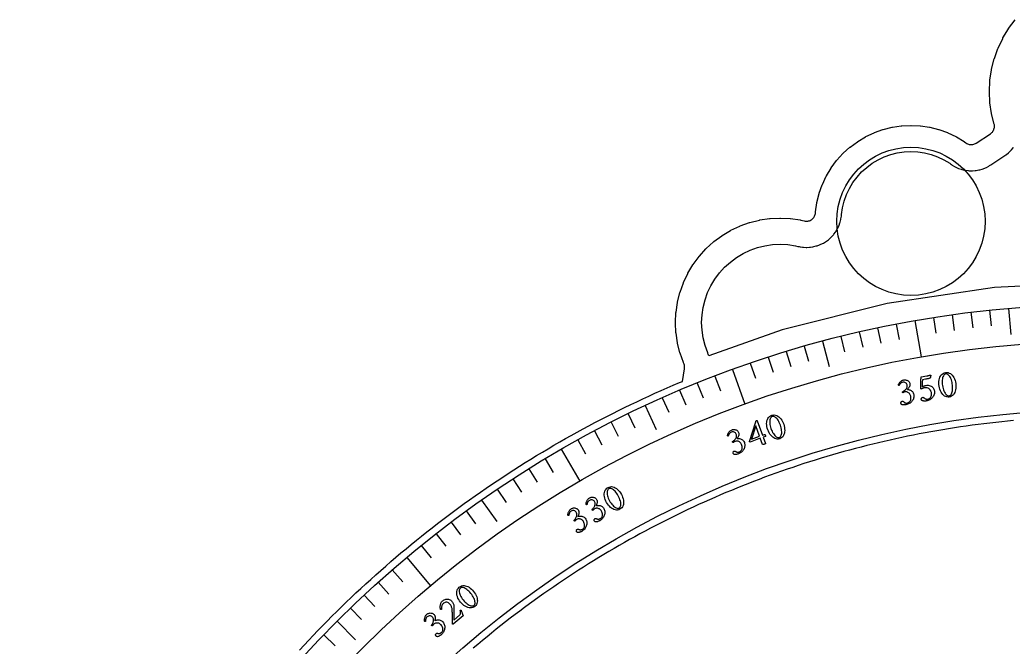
# Model space of a CAD drawing. Header units: millimetres. Extents: x -36.5 to 36.5, y -36.5 to 47.2.
# Drawn here: x -36.26 to -3, y 24.78 to 45.78 of the extents above; entities that cross this region are included whole.
import ezdxf

# ---------------------------------------------------------------- set-up
doc = ezdxf.new("R2010")
doc.units = ezdxf.units.MM
for name, color, linetype in [('CUT_INNER', 6, 'Continuous'), ('CUT_OUTER', 1, 'Continuous'), ('ENGRAVE', 7, 'Continuous'), ('ENGRAVE_FINE', 8, 'Continuous'), ('TEXT', 5, 'Continuous')]:
    doc.layers.add(name, color=color, linetype=linetype)

msp = doc.modelspace()

# ---------------------------------------------------------------- linework, layer by layer
at = {"layer": 'CUT_INNER'}
msp.add_lwpolyline([(-2.987, 32.3624), (-3.1856, 32.3435), (-3.384, 32.3233), (-3.5822, 32.302), (-3.7804, 32.2794), (-3.9783, 32.2556), (-4.1762, 32.2306), (-4.3739, 32.2043), (-4.5714, 32.1769), (-4.7687, 32.1482), (-4.9659, 32.1184), (-5.1629, 32.0873), (-5.3597, 32.055), (-5.5563, 32.0215), (-5.7526, 31.9868), (-5.9488, 31.9509), (-6.1447, 31.9138), (-6.3404, 31.8755), (-6.5359, 31.836), (-6.7311, 31.7953), (-6.9261, 31.7534), (-7.1208, 31.7103), (-7.3152, 31.666), (-7.5094, 31.6205), (-7.7033, 31.5739), (-7.8969, 31.526), (-8.0901, 31.477), (-8.2831, 31.4267), (-8.4758, 31.3753), (-8.6682, 31.3227), (-8.8602, 31.2689), (-9.0519, 31.214), (-9.2432, 31.1579), (-9.4343, 31.1006), (-9.6249, 31.0421), (-9.8152, 30.9824), (-10.0051, 30.9216), (-10.1947, 30.8597), (-10.3838, 30.7965), (-10.5726, 30.7322), (-10.761, 30.6668), (-10.9489, 30.6002), (-11.1365, 30.5324), (-11.3236, 30.4635), (-11.5103, 30.3935), (-11.6966, 30.3223), (-11.8824, 30.2499), (-12.0678, 30.1764), (-12.2527, 30.1018), (-12.4372, 30.0261), (-12.6212, 29.9492), (-12.8047, 29.8712), (-12.9878, 29.7921), (-13.1703, 29.7118), (-13.3524, 29.6304), (-13.534, 29.548), (-13.715, 29.4644), (-13.8955, 29.3797), (-14.0755, 29.2938), (-14.255, 29.2069), (-14.434, 29.1189), (-14.6124, 29.0298), (-14.7902, 28.9396), (-14.9675, 28.8483), (-15.1442, 28.7559), (-15.3204, 28.6624), (-15.496, 28.5679), (-15.671, 28.4723), (-15.8454, 28.3756), (-16.0192, 28.2778), (-16.1924, 28.179), (-16.365, 28.0791), (-16.537, 27.9782), (-16.7083, 27.8762), (-16.8791, 27.7731), (-17.0492, 27.669), (-17.2186, 27.5639), (-17.3874, 27.4577), (-17.5556, 27.3505), (-17.7231, 27.2423), (-17.8899, 27.133), (-18.056, 27.0228), (-18.2215, 26.9115), (-18.3863, 26.7992), (-18.5504, 26.6858), (-18.7138, 26.5715), (-18.8765, 26.4562), (-19.0384, 26.3399), (-19.1997, 26.2225), (-19.3602, 26.1042), (-19.52, 25.985), (-19.6791, 25.8647), (-19.8374, 25.7435), (-19.995, 25.6213), (-20.1519, 25.4981), (-20.3079, 25.374), (-20.4632, 25.2489), (-20.6178, 25.1228), (-20.7715, 24.9959), (-20.9245, 24.8679), (-21.0767, 24.7391)], dxfattribs=at)
msp.add_circle((-6.424, 39.0373), 2.482, dxfattribs=at)
at = {"layer": 'CUT_OUTER'}
msp.add_lwpolyline([(-26.8938, 24.6774), (-26.7419, 24.8419), (-26.589, 25.0056), (-26.435, 25.1682), (-26.2801, 25.33), (-26.1242, 25.4907), (-25.9673, 25.6505), (-25.8094, 25.8094), (-25.6505, 25.9673), (-25.4907, 26.1242), (-25.33, 26.2801), (-25.1682, 26.435), (-25.0056, 26.589), (-24.8419, 26.7419), (-24.6774, 26.8938), (-24.5119, 27.0447), (-24.3455, 27.1946), (-24.1782, 27.3435), (-24.0099, 27.4913), (-23.8408, 27.6381), (-23.6708, 27.7839), (-23.4999, 27.9286), (-23.328, 28.0723), (-23.1554, 28.2149), (-22.9818, 28.3564), (-22.8074, 28.4969), (-22.6321, 28.6363), (-22.456, 28.7746), (-22.279, 28.9119), (-22.1012, 29.048), (-21.9225, 29.1831), (-21.743, 29.3171), (-21.5627, 29.4499), (-21.3816, 29.5817), (-21.1997, 29.7123), (-21.017, 29.8418), (-20.8335, 29.9702), (-20.6492, 30.0975), (-20.4641, 30.2236), (-20.2783, 30.3486), (-20.0917, 30.4725), (-19.9044, 30.5952), (-19.7163, 30.7168), (-19.5274, 30.8372), (-19.3378, 30.9564), (-19.1475, 31.0745), (-18.9565, 31.1914), (-18.7648, 31.3071), (-18.5723, 31.4216), (-18.3792, 31.535), (-18.1853, 31.6472), (-17.9908, 31.7582), (-17.7956, 31.868), (-17.5997, 31.9766), (-17.4032, 32.0839), (-17.206, 32.1901), (-17.0081, 32.2951), (-16.8097, 32.3988), (-16.6106, 32.5014), (-16.4108, 32.6027), (-16.2105, 32.7028), (-16.0095, 32.8016), (-15.8079, 32.8992), (-15.6058, 32.9956), (-15.403, 33.0907), (-15.1997, 33.1846), (-14.9958, 33.2773), (-14.7913, 33.3687), (-14.5863, 33.4588), (-14.3807, 33.5477), (-14.1746, 33.6353), (-14.0761, 33.6764), (-14.0054, 34.1006), (-14.0019, 34.1308), (-14.0015, 34.1611), (-14.0041, 34.1913), (-14.0098, 34.2211), (-14.0185, 34.2502), (-14.0301, 34.2782), (-14.0381, 34.2952), (-14.0438, 34.3088), (-14.1546, 34.6187), (-14.1589, 34.6328), (-14.2389, 34.9521), (-14.2418, 34.9665), (-14.29, 35.2921), (-14.2915, 35.3067), (-14.3076, 35.6354), (-14.3076, 35.6502), (-14.2915, 35.9789), (-14.29, 35.9935), (-14.2418, 36.3191), (-14.2389, 36.3335), (-14.1589, 36.6528), (-14.1546, 36.6669), (-14.0438, 36.9768), (-14.0381, 36.9904), (-13.8974, 37.2879), (-13.8905, 37.3009), (-13.7213, 37.5832), (-13.7131, 37.5954), (-13.517, 37.8598), (-13.5077, 37.8712), (-13.2866, 38.115), (-13.2762, 38.1255), (-13.0324, 38.3465), (-13.021, 38.3558), (-12.7566, 38.5519), (-12.7444, 38.5601), (-12.4621, 38.7293), (-12.4491, 38.7362), (-12.1516, 38.8769), (-12.138, 38.8826), (-11.8281, 38.9934), (-11.814, 38.9977), (-11.4947, 39.0777), (-11.4803, 39.0806), (-11.1547, 39.1288), (-11.1401, 39.1303), (-10.8114, 39.1464), (-10.7966, 39.1464), (-10.4679, 39.1303), (-10.4533, 39.1288), (-10.1277, 39.0806), (-10.1133, 39.0777), (-9.9944, 39.0479), (-9.9656, 39.0422), (-9.9363, 39.0393), (-9.9068, 39.0393), (-9.8775, 39.0422), (-9.8486, 39.0479), (-9.8205, 39.0565), (-9.7933, 39.0677), (-9.7673, 39.0816), (-9.7428, 39.098), (-9.7201, 39.1166), (-9.6993, 39.1375), (-9.6806, 39.1602), (-9.6642, 39.1847), (-9.6503, 39.2107), (-9.6391, 39.2379), (-9.6305, 39.266), (-9.6248, 39.2949), (-9.6219, 39.3242), (-9.6209, 39.3448), (-9.6195, 39.3594), (-9.5754, 39.6566), (-9.5725, 39.6711), (-9.4995, 39.9626), (-9.4952, 39.9766), (-9.394, 40.2595), (-9.3884, 40.2731), (-9.2599, 40.5448), (-9.2529, 40.5577), (-9.0985, 40.8155), (-9.0903, 40.8277), (-8.9113, 41.0691), (-8.902, 41.0804), (-8.7002, 41.3031), (-8.6898, 41.3135), (-8.4671, 41.5153), (-8.4558, 41.5246), (-8.2144, 41.7036), (-8.2022, 41.7118), (-7.9444, 41.8662), (-7.9315, 41.8732), (-7.6598, 42.0017), (-7.6462, 42.0073), (-7.3633, 42.1085), (-7.3493, 42.1128), (-7.0578, 42.1858), (-7.0433, 42.1887), (-6.7461, 42.2328), (-6.7315, 42.2342), (-6.4314, 42.2489), (-6.4166, 42.2489), (-6.1165, 42.2342), (-6.1019, 42.2328), (-5.8047, 42.1887), (-5.7902, 42.1858), (-5.4987, 42.1128), (-5.4847, 42.1085), (-5.2018, 42.0073), (-5.1882, 42.0017), (-4.9165, 41.8732), (-4.9036, 41.8662), (-4.6458, 41.7118), (-4.6336, 41.7036), (-4.581, 41.6646), (-4.5556, 41.6477), (-4.5286, 41.6334), (-4.5002, 41.622), (-4.4709, 41.6135), (-4.4408, 41.608), (-4.4104, 41.6057), (-4.3799, 41.6064), (-4.3496, 41.6102), (-4.3198, 41.6171), (-4.2909, 41.627), (-4.2632, 41.6398), (-4.2369, 41.6553), (-3.7616, 41.9695), (-3.7386, 41.9863), (-3.7174, 42.0052), (-3.698, 42.026), (-3.6807, 42.0485), (-3.6656, 42.0726), (-3.6528, 42.098), (-3.6425, 42.1245), (-3.6348, 42.1518), (-3.6297, 42.1798), (-3.6272, 42.2081), (-3.6275, 42.2365), (-3.6304, 42.2648), (-3.636, 42.2927), (-3.7213, 42.6331), (-3.7241, 42.6475), (-3.7766, 43.0014), (-3.7781, 43.0161), (-3.7956, 43.3734), (-3.7956, 43.3882), (-3.7781, 43.7455), (-3.7766, 43.7602), (-3.7241, 44.1141), (-3.7213, 44.1285), (-3.6343, 44.4756), (-3.6301, 44.4897), (-3.5095, 44.8265), (-3.5039, 44.8401), (-3.3509, 45.1636), (-3.344, 45.1765), (-3.16, 45.4834), (-3.1519, 45.4957), (-2.9387, 45.783)], dxfattribs=at)
at = {"layer": 'ENGRAVE'}
for points in [[(0, 37), (-3.6266, 36.8218), (-7.2183, 36.2891), (-10.7405, 35.4068), (-13.1897, 34.5305), (-13.2087, 34.5842), (-13.2203, 34.6122), (-13.229, 34.632), (-13.3178, 34.8802), (-13.3805, 35.1303), (-13.4183, 35.3853), (-13.4309, 35.6428), (-13.4183, 35.9003), (-13.3805, 36.1553), (-13.3178, 36.4054), (-13.231, 36.6481), (-13.1208, 36.8811), (-12.9882, 37.1023), (-12.8347, 37.3093), (-12.6615, 37.5003), (-12.4705, 37.6735), (-12.2635, 37.827), (-12.0423, 37.9596), (-11.8093, 38.0698), (-11.5666, 38.1566), (-11.3165, 38.2193), (-11.0615, 38.2571), (-10.804, 38.2697), (-10.5465, 38.2571), (-10.2915, 38.2193), (-10.2073, 38.1982), (-10.1653, 38.1888), (-10.1365, 38.183), (-10.0514, 38.1704), (-10.0221, 38.1675), (-9.9363, 38.1633), (-9.9068, 38.1633), (-9.821, 38.1675), (-9.7917, 38.1704), (-9.7066, 38.183), (-9.6778, 38.1888), (-9.5944, 38.2096), (-9.5662, 38.2182), (-9.4852, 38.2471), (-9.458, 38.2584), (-9.3803, 38.2952), (-9.3544, 38.309), (-9.2806, 38.3532), (-9.2562, 38.3696), (-9.1871, 38.4208), (-9.1643, 38.4395), (-9.1007, 38.4972), (-9.0798, 38.518), (-9.0221, 38.5817), (-9.0034, 38.6045), (-8.9522, 38.6735), (-8.9359, 38.698), (-8.8917, 38.7718), (-8.8778, 38.7977), (-8.841, 38.8754), (-8.8298, 38.9026), (-8.8008, 38.9836), (-8.7923, 39.0117), (-8.7714, 39.0951), (-8.7656, 39.124), (-8.753, 39.209), (-8.7501, 39.2383), (-8.7484, 39.2612), (-8.7141, 39.4928), (-8.6584, 39.7151), (-8.5812, 39.9308), (-8.4832, 40.138), (-8.3654, 40.3345), (-8.2289, 40.5186), (-8.0751, 40.6884), (-7.9053, 40.8422), (-7.7212, 40.9787), (-7.5247, 41.0965), (-7.3175, 41.1945), (-7.1018, 41.2717), (-6.8795, 41.3274), (-6.6529, 41.361), (-6.424, 41.3722), (-6.1951, 41.361), (-5.9685, 41.3274), (-5.7462, 41.2717), (-5.5305, 41.1945), (-5.3233, 41.0965), (-5.1268, 40.9787), (-5.1028, 40.961), (-5.0663, 40.9353), (-5.0409, 40.9184), (-4.9643, 40.8728), (-4.9372, 40.8586), (-4.8563, 40.8211), (-4.828, 40.8096), (-4.7437, 40.7805), (-4.7144, 40.772), (-4.6275, 40.7516), (-4.5975, 40.7462), (-4.509, 40.7347), (-4.4786, 40.7323), (-4.3894, 40.7299), (-4.3589, 40.7307), (-4.27, 40.7373), (-4.2397, 40.7412), (-4.1519, 40.7568), (-4.1221, 40.7637), (-4.0364, 40.7883), (-4.0075, 40.7981), (-3.9246, 40.8313), (-3.8969, 40.844), (-3.8179, 40.8854), (-3.7916, 40.9009), (-3.7538, 40.9246), (-3.2785, 41.2388), (-3.2444, 41.2625), (-3.2214, 41.2793), (-3.1569, 41.3314), (-3.1356, 41.3503), (-3.0762, 41.4083), (-3.0569, 41.4291), (-3.0033, 41.4924), (-2.9859, 41.5149)], [(-3.1603, 36.122), (-3.0836, 35.2454)], [(-6.2965, 35.7091), (-6.0825, 34.4958)], [(-9.3848, 35.0245), (-9.157, 34.1745)], [(-12.4017, 34.0733), (-11.9803, 32.9156)], [(-15.3241, 32.8627), (-14.9522, 32.0652)], [(-18.13, 31.4021), (-17.514, 30.3351)], [(-20.7979, 29.7025), (-20.2931, 28.9816)], [(-23.3075, 27.7768), (-22.5156, 26.833)], [(-25.6397, 25.6397), (-25.0174, 25.0174)]]:
    msp.add_lwpolyline(points, dxfattribs=at)
for radius in [36.26, 35.028, 32.74]:
    msp.add_circle((0, 0), radius, dxfattribs=at)
at = {"layer": 'ENGRAVE_FINE'}
for points in [[(-4.419, 35.9897), (-4.3546, 35.4657)], [(-3.7902, 36.0614), (-3.735, 35.5363)], [(-6.9187, 35.5938), (-6.818, 35.0755)], [(-5.6723, 35.8136), (-5.5897, 35.2921)], [(-5.0464, 35.9071), (-4.9729, 35.3843)], [(-8.1567, 35.3307), (-8.038, 34.8162)], [(-7.5389, 35.4676), (-7.4291, 34.9512)], [(-8.7721, 35.1829), (-8.6444, 34.6706)], [(-10.6014, 34.6756), (-10.447, 34.1707)], [(-9.9946, 34.8553), (-9.8491, 34.3478)], [(-11.8051, 34.2845), (-11.6332, 33.7853)], [(-11.205, 34.4853), (-11.0418, 33.9832)], [(-13.5832, 33.6197), (-13.3854, 33.1301)], [(-12.9944, 33.8516), (-12.8052, 33.3587)], [(-14.1679, 33.3775), (-13.9616, 32.8915)], [(-14.7483, 33.1252), (-14.5335, 32.6428)], [(-16.4617, 32.3079), (-16.222, 31.8374)], [(-15.8953, 32.5903), (-15.6639, 32.1157)], [(-17.023, 32.0157), (-16.7752, 31.5495)], [(-17.5792, 31.7137), (-17.3232, 31.2519)], [(-18.6753, 31.0809), (-18.4033, 30.6283)], [(-19.2149, 30.7502), (-18.9351, 30.3025)], [(-19.7486, 30.4102), (-19.461, 29.9674)], [(-20.2763, 30.0609), (-19.9811, 29.6232)], [(-21.3131, 29.335), (-21.0027, 28.9078)], [(-21.8218, 28.9585), (-21.5041, 28.5368)], [(-22.3239, 28.5733), (-21.9988, 28.1572)], [(-22.8192, 28.1793), (-22.4869, 27.769)], [(-23.7887, 27.3658), (-23.4423, 26.9673)], [(-24.2627, 26.9464), (-23.9094, 26.5541)], [(-24.7293, 26.5189), (-24.3692, 26.1327)], [(-25.1883, 26.0833), (-24.8215, 25.7034)], [(-26.0833, 25.1883), (-25.7034, 24.8215)]]:
    msp.add_lwpolyline(points, dxfattribs=at)
at = {"layer": 'TEXT'}
for points in [[(-5.2666, 33.9693), (-5.2222, 33.9725), (-5.1803, 33.9682), (-5.1409, 33.9563), (-5.104, 33.9368), (-5.07, 33.911), (-5.0391, 33.8798), (-5.0114, 33.8435), (-4.9868, 33.8019), (-4.9657, 33.7564), (-4.9483, 33.708), (-4.9347, 33.6568), (-4.9247, 33.6029), (-4.9188, 33.5483), (-4.9173, 33.4954), (-4.9201, 33.444), (-4.9274, 33.3943), (-4.9389, 33.3474), (-4.9547, 33.3044), (-4.9748, 33.2655), (-4.9991, 33.2306), (-5.0277, 33.2009), (-5.0607, 33.1778), (-5.098, 33.1612), (-5.1397, 33.1512), (-5.1814, 33.1483), (-5.2214, 33.1529), (-5.2595, 33.165), (-5.2959, 33.1846), (-5.33, 33.2104), (-5.3612, 33.2414), (-5.3896, 33.2775), (-5.4151, 33.3187), (-5.4374, 33.3639), (-5.4558, 33.4119), (-5.4705, 33.4628), (-5.4815, 33.5166), (-5.4883, 33.571), (-5.4906, 33.6239), (-5.4885, 33.6753), (-5.4819, 33.7252), (-5.4707, 33.7723), (-5.455, 33.8154), (-5.4347, 33.8544), (-5.4097, 33.8894), (-5.3804, 33.9192), (-5.3467, 33.9424), (-5.3088, 33.9591), (-5.2666, 33.9693)], [(-5.2527, 33.9235), (-5.2784, 33.9164), (-5.3012, 33.9034), (-5.3211, 33.8847), (-5.3381, 33.8602), (-5.3523, 33.8308), (-5.3635, 33.7977), (-5.3719, 33.7607), (-5.3773, 33.72), (-5.3798, 33.6765), (-5.3792, 33.6311), (-5.3757, 33.5838), (-5.3692, 33.5347), (-5.3601, 33.4866), (-5.3488, 33.4409), (-5.3352, 33.3976), (-5.3194, 33.3568), (-5.3018, 33.3194), (-5.2831, 33.2864), (-5.2632, 33.2579), (-5.2421, 33.2338), (-5.2202, 33.2151), (-5.1979, 33.2027), (-5.1752, 33.1968), (-5.1522, 33.1972), (-5.1254, 33.2046), (-5.1021, 33.2179), (-5.0821, 33.2372), (-5.0655, 33.2625), (-5.0521, 33.2926), (-5.0416, 33.3267), (-5.0341, 33.3646), (-5.0295, 33.4063), (-5.0278, 33.4508), (-5.0286, 33.4967), (-5.0321, 33.544), (-5.0382, 33.5927), (-5.0468, 33.6414), (-5.0576, 33.6871), (-5.0705, 33.73), (-5.0856, 33.7699), (-5.1025, 33.8062), (-5.1208, 33.8381), (-5.1405, 33.8657), (-5.1616, 33.8889), (-5.1836, 33.9068), (-5.2061, 33.9185), (-5.2292, 33.9241), (-5.2527, 33.9235)], [(-6.6576, 33.7256), (-6.6406, 33.7277), (-6.6222, 33.7277), (-6.6026, 33.7254), (-6.5817, 33.721), (-6.5607, 33.7143), (-6.5406, 33.705), (-6.5216, 33.6934), (-6.5035, 33.6792), (-6.4875, 33.6625), (-6.4746, 33.6432), (-6.4649, 33.6213), (-6.4584, 33.5968), (-6.4559, 33.5769), (-6.4561, 33.5573), (-6.4589, 33.5381), (-6.4645, 33.5192), (-6.4719, 33.5009), (-6.4806, 33.4836), (-6.4904, 33.4672), (-6.5014, 33.4517), (-6.5128, 33.4374), (-6.5237, 33.4246), (-6.5341, 33.4132), (-6.544, 33.4032), (-6.5247, 33.403), (-6.5043, 33.4005), (-6.4828, 33.3958), (-6.4602, 33.3887), (-6.4376, 33.3791), (-6.416, 33.3669), (-6.3956, 33.352), (-6.3763, 33.3344), (-6.3592, 33.3141), (-6.3453, 33.2906), (-6.3346, 33.2641), (-6.3271, 33.2346), (-6.3228, 33.2028), (-6.3223, 33.1717), (-6.3255, 33.1416), (-6.3325, 33.1123), (-6.3427, 33.0843), (-6.3554, 33.0577), (-6.3708, 33.0326), (-6.3887, 33.009), (-6.4089, 32.9872), (-6.4308, 32.9672), (-6.4544, 32.9491), (-6.4798, 32.9329), (-6.5065, 32.9189), (-6.534, 32.9071), (-6.5623, 32.8977), (-6.5914, 32.8907), (-6.6044, 32.8885), (-6.6191, 32.8869), (-6.6355, 32.8859), (-6.6536, 32.8855), (-6.6723, 32.886), (-6.6902, 32.8876), (-6.7075, 32.8905), (-6.7242, 32.8947), (-6.7276, 32.8967), (-6.7319, 32.8998), (-6.7371, 32.9041), (-6.7432, 32.9096), (-6.7492, 32.9158), (-6.7539, 32.9225), (-6.7574, 32.9296), (-6.7596, 32.9371), (-6.7612, 32.9502), (-6.7606, 32.9624), (-6.7577, 32.9738), (-6.7525, 32.9842), (-6.7457, 32.9933), (-6.7379, 33.0003), (-6.7291, 33.0054), (-6.7193, 33.0085), (-6.7069, 33.0097), (-6.6953, 33.0082), (-6.6846, 33.0038), (-6.6748, 32.9967), (-6.6654, 32.9885), (-6.656, 32.9809), (-6.6467, 32.9738), (-6.6374, 32.9673), (-6.6263, 32.9609), (-6.6146, 32.956), (-6.6023, 32.9526), (-6.5894, 32.9508), (-6.5763, 32.9502), (-6.5635, 32.9504), (-6.5509, 32.9515), (-6.5386, 32.9535), (-6.5221, 32.958), (-6.506, 32.9648), (-6.4902, 32.974), (-6.4749, 32.9856), (-6.4607, 32.9997), (-6.4484, 33.0165), (-6.4381, 33.0362), (-6.4297, 33.0587), (-6.4242, 33.0842), (-6.4222, 33.1127), (-6.4238, 33.1442), (-6.429, 33.1789), (-6.4353, 33.2037), (-6.4442, 33.2264), (-6.4558, 33.247), (-6.4699, 33.2654), (-6.4861, 33.2817), (-6.5036, 33.2956), (-6.5224, 33.3071), (-6.5425, 33.3163), (-6.5633, 33.3228), (-6.584, 33.3262), (-6.6048, 33.3266), (-6.6256, 33.324), (-6.6359, 33.3216), (-6.6462, 33.3183), (-6.6564, 33.3141), (-6.6665, 33.3092), (-6.676, 33.3042), (-6.6843, 33.2999), (-6.6916, 33.2963), (-6.6977, 33.2935), (-6.7022, 33.2982), (-6.7058, 33.3036), (-6.7086, 33.3097), (-6.7104, 33.3165), (-6.7111, 33.3207), (-6.7113, 33.3243), (-6.7111, 33.3274), (-6.7104, 33.3299), (-6.6868, 33.3414), (-6.664, 33.3543), (-6.6422, 33.3685), (-6.6213, 33.3839), (-6.6021, 33.4007), (-6.5854, 33.4187), (-6.5712, 33.438), (-6.5596, 33.4585), (-6.5511, 33.4804), (-6.5466, 33.5038), (-6.546, 33.5286), (-6.5493, 33.555), (-6.5562, 33.5787), (-6.5672, 33.5995), (-6.5821, 33.6173), (-6.6011, 33.6321), (-6.6229, 33.643), (-6.6463, 33.6493), (-6.6714, 33.6509), (-6.6981, 33.6478), (-6.7175, 33.6427), (-6.7352, 33.6355), (-6.751, 33.6262), (-6.7651, 33.6149), (-6.7775, 33.6026), (-6.7882, 33.5904), (-6.7974, 33.5784), (-6.805, 33.5666), (-6.8113, 33.5558), (-6.8166, 33.5473), (-6.8208, 33.5408), (-6.8241, 33.5365), (-6.8268, 33.5365), (-6.8298, 33.5377), (-6.833, 33.54), (-6.8364, 33.5434), (-6.8396, 33.5474), (-6.8421, 33.5516), (-6.844, 33.5559), (-6.8453, 33.5604), (-6.8378, 33.5772), (-6.8288, 33.5941), (-6.8184, 33.611), (-6.8066, 33.628), (-6.7933, 33.6445), (-6.7785, 33.6602), (-6.7622, 33.675), (-6.7445, 33.6888), (-6.7252, 33.7012), (-6.7043, 33.7115), (-6.6818, 33.7196), (-6.6576, 33.7256)], [(-5.9143, 33.5418), (-5.8775, 33.5461), (-5.8428, 33.5456), (-5.8102, 33.5404), (-5.7798, 33.5305), (-5.7518, 33.5168), (-5.7264, 33.5004), (-5.7038, 33.4813), (-5.6837, 33.4595), (-5.6668, 33.4358), (-5.6534, 33.4111), (-5.6436, 33.3853), (-5.6372, 33.3586), (-5.6336, 33.3266), (-5.6337, 33.2956), (-5.6376, 33.2655), (-5.6452, 33.2364), (-5.6559, 33.2086), (-5.6692, 33.1823), (-5.6851, 33.1575), (-5.7035, 33.1343), (-5.7241, 33.1129), (-5.7464, 33.0933), (-5.7705, 33.0758), (-5.7962, 33.0601), (-5.8232, 33.0466), (-5.8509, 33.0354), (-5.8794, 33.0266), (-5.9086, 33.0202), (-5.9216, 33.0183), (-5.9364, 33.017), (-5.9528, 33.0163), (-5.9709, 33.0163), (-5.9895, 33.0171), (-6.0075, 33.0192), (-6.0247, 33.0224), (-6.0413, 33.0269), (-6.0446, 33.029), (-6.0489, 33.0322), (-6.054, 33.0366), (-6.06, 33.0422), (-6.0659, 33.0486), (-6.0704, 33.0553), (-6.0737, 33.0625), (-6.0758, 33.0701), (-6.0772, 33.0832), (-6.0763, 33.0954), (-6.0732, 33.1067), (-6.0678, 33.1171), (-6.0608, 33.1259), (-6.0528, 33.1328), (-6.0439, 33.1377), (-6.0341, 33.1406), (-6.0216, 33.1416), (-6.0101, 33.1398), (-5.9995, 33.1352), (-5.9898, 33.1279), (-5.9806, 33.1195), (-5.9714, 33.1117), (-5.9622, 33.1044), (-5.953, 33.0977), (-5.9421, 33.0911), (-5.9305, 33.0859), (-5.9182, 33.0823), (-5.9054, 33.0802), (-5.8923, 33.0793), (-5.8794, 33.0793), (-5.8668, 33.0802), (-5.8545, 33.0819), (-5.8379, 33.0861), (-5.8217, 33.0925), (-5.8057, 33.1014), (-5.7901, 33.1126), (-5.7756, 33.1264), (-5.763, 33.1431), (-5.7523, 33.1625), (-5.7435, 33.1848), (-5.7374, 33.2101), (-5.7348, 33.2386), (-5.7358, 33.2702), (-5.7403, 33.3049), (-5.745, 33.325), (-5.7524, 33.3451), (-5.7623, 33.3651), (-5.7748, 33.3851), (-5.79, 33.404), (-5.808, 33.4208), (-5.8287, 33.4354), (-5.8521, 33.4478), (-5.8785, 33.4569), (-5.9079, 33.4616), (-5.9404, 33.4617), (-5.976, 33.4573), (-5.9873, 33.4549), (-6.0002, 33.4515), (-6.0148, 33.447), (-6.031, 33.4414), (-6.0468, 33.4354), (-6.0601, 33.4296), (-6.071, 33.424), (-6.0793, 33.4186), (-6.0813, 33.4187), (-6.0833, 33.4194), (-6.0854, 33.4209), (-6.0875, 33.4232), (-6.0895, 33.4259), (-6.0911, 33.4287), (-6.0922, 33.4317), (-6.093, 33.4349), (-6.0923, 33.4718), (-6.0917, 33.5087), (-6.0909, 33.5456), (-6.0902, 33.5825), (-6.0895, 33.6188), (-6.0888, 33.6539), (-6.0881, 33.6876), (-6.0874, 33.7201), (-6.0868, 33.7505), (-6.0864, 33.778), (-6.0863, 33.8025), (-6.0864, 33.824), (-5.8966, 33.8576), (-5.8834, 33.86), (-5.87, 33.8628), (-5.8566, 33.866), (-5.843, 33.8695), (-5.83, 33.8732), (-5.8181, 33.8767), (-5.8074, 33.88), (-5.7978, 33.8833), (-5.79, 33.8861), (-5.7844, 33.8881), (-5.781, 33.8893), (-5.7799, 33.8897), (-5.7764, 33.8884), (-5.7732, 33.8872), (-5.7702, 33.8861), (-5.7676, 33.8851), (-5.7653, 33.884), (-5.7636, 33.8825), (-5.7623, 33.8805), (-5.7616, 33.8781), (-5.7615, 33.8754), (-5.7616, 33.871), (-5.7621, 33.8649), (-5.7628, 33.8572), (-5.764, 33.8485), (-5.7655, 33.8392), (-5.7675, 33.8295), (-5.7699, 33.8193), (-5.7728, 33.8091), (-5.7762, 33.7995), (-5.7801, 33.7905), (-5.7846, 33.7821), (-5.7982, 33.7784), (-5.8131, 33.7745), (-5.8293, 33.7704), (-5.8468, 33.766), (-5.8658, 33.7616), (-5.8866, 33.7571), (-5.909, 33.7527), (-5.9331, 33.7483), (-6.0409, 33.7292), (-6.0416, 33.6995), (-6.0422, 33.6696), (-6.0427, 33.6395), (-6.043, 33.6091), (-6.0434, 33.579), (-6.0439, 33.5496), (-6.0447, 33.5209), (-6.0457, 33.493), (-6.0325, 33.5005), (-6.0172, 33.5079), (-5.9998, 33.5154), (-5.9803, 33.5227), (-5.9608, 33.5294), (-5.9432, 33.5348), (-5.9278, 33.539), (-5.9143, 33.5418)], [(-11.5946, 32.3648), (-11.5898, 32.3661), (-11.5853, 32.3661), (-11.5812, 32.3649), (-11.5775, 32.3626), (-11.5742, 32.3596), (-11.5715, 32.3564), (-11.5693, 32.3529), (-11.5677, 32.3493), (-11.3971, 31.8722), (-11.3251, 31.8978), (-11.3217, 31.898), (-11.3179, 31.8962), (-11.3135, 31.8925), (-11.3086, 31.8869), (-11.3037, 31.8799), (-11.2992, 31.8721), (-11.2951, 31.8635), (-11.2914, 31.854), (-11.2893, 31.8475), (-11.2881, 31.8418), (-11.2877, 31.8369), (-11.2881, 31.8328), (-11.3723, 31.8028), (-11.2965, 31.5909), (-11.297, 31.5905), (-11.2983, 31.5894), (-11.3004, 31.5875), (-11.3034, 31.5849), (-11.3087, 31.5815), (-11.3175, 31.5772), (-11.3299, 31.5721), (-11.346, 31.5662), (-11.365, 31.56), (-11.3791, 31.557), (-11.3883, 31.5572), (-11.3925, 31.5606), (-11.4676, 31.7685), (-11.8072, 31.6439), (-11.8108, 31.6449), (-11.8142, 31.6464), (-11.8174, 31.6484), (-11.8203, 31.6509), (-11.8229, 31.6537), (-11.825, 31.6564), (-11.8266, 31.659), (-11.8278, 31.6615), (-11.62, 32.3208), (-11.618, 32.326), (-11.6155, 32.332), (-11.6126, 32.3388), (-11.6093, 32.3463), (-11.6057, 32.3534), (-11.6021, 32.3589), (-11.5984, 32.3627), (-11.5946, 32.3648)], [(-11.0853, 32.5387), (-11.0421, 32.5496), (-11.0001, 32.5526), (-10.9592, 32.5477), (-10.9195, 32.535), (-10.8815, 32.5154), (-10.8457, 32.4901), (-10.8121, 32.4591), (-10.7807, 32.4225), (-10.752, 32.3812), (-10.7265, 32.3366), (-10.7041, 32.2886), (-10.685, 32.2372), (-10.6697, 32.1845), (-10.659, 32.1326), (-10.6529, 32.0816), (-10.6514, 32.0313), (-10.6546, 31.9831), (-10.6627, 31.9381), (-10.6757, 31.8963), (-10.6936, 31.8577), (-10.7166, 31.8235), (-10.7451, 31.795), (-10.779, 31.7722), (-10.8183, 31.755), (-10.8589, 31.745), (-10.899, 31.7426), (-10.9386, 31.7478), (-10.9779, 31.7608), (-11.016, 31.7804), (-11.0521, 31.8054), (-11.0863, 31.836), (-11.1186, 31.8722), (-11.1483, 31.9128), (-11.1749, 31.9569), (-11.1982, 32.0045), (-11.2183, 32.0555), (-11.2344, 32.1079), (-11.2459, 32.1597), (-11.2528, 32.2106), (-11.2549, 32.2609), (-11.2521, 32.3092), (-11.2441, 32.3544), (-11.2309, 32.3964), (-11.2124, 32.4352), (-11.1886, 32.4696), (-11.1595, 32.4983), (-11.1251, 32.5213), (-11.0853, 32.5387)], [(-11.0637, 32.496), (-11.0877, 32.4845), (-11.1079, 32.4678), (-11.1243, 32.4459), (-11.1368, 32.4188), (-11.1456, 32.3874), (-11.151, 32.3528), (-11.1528, 32.315), (-11.151, 32.274), (-11.1459, 32.2307), (-11.1375, 32.1861), (-11.1258, 32.1401), (-11.1109, 32.0929), (-11.0936, 32.0471), (-11.0745, 32.004), (-11.0536, 31.9637), (-11.0309, 31.9263), (-11.0071, 31.8925), (-10.9829, 31.8633), (-10.9584, 31.8387), (-10.9334, 31.8186), (-10.9086, 31.804), (-10.8845, 31.7957), (-10.8612, 31.7938), (-10.8385, 31.7982), (-10.8135, 31.8101), (-10.7928, 31.8273), (-10.7765, 31.8498), (-10.7645, 31.8775), (-10.7565, 31.9096), (-10.7521, 31.9449), (-10.7513, 31.9835), (-10.7541, 32.0255), (-10.7601, 32.0695), (-10.7689, 32.1146), (-10.7805, 32.1605), (-10.795, 32.2075), (-10.8119, 32.2539), (-10.8304, 32.2971), (-10.8506, 32.3371), (-10.8724, 32.3738), (-10.8954, 32.4066), (-10.919, 32.4348), (-10.9431, 32.4585), (-10.9679, 32.4777), (-10.9927, 32.4915), (-11.0169, 32.4992), (-11.0406, 32.5006), (-11.0637, 32.496)], [(-12.4129, 32.0571), (-12.3964, 32.0622), (-12.3784, 32.0653), (-12.3587, 32.0665), (-12.3373, 32.0658), (-12.3154, 32.0628), (-12.2941, 32.0572), (-12.2733, 32.049), (-12.253, 32.0382), (-12.2343, 32.0246), (-12.2183, 32.0078), (-12.205, 31.9879), (-12.1943, 31.9649), (-12.1884, 31.9457), (-12.1851, 31.9265), (-12.1846, 31.907), (-12.1868, 31.8874), (-12.191, 31.8681), (-12.1965, 31.8496), (-12.2033, 31.8317), (-12.2115, 31.8145), (-12.2202, 31.7985), (-12.2287, 31.784), (-12.237, 31.7709), (-12.245, 31.7594), (-12.226, 31.7625), (-12.2055, 31.7637), (-12.1834, 31.7627), (-12.1599, 31.7596), (-12.136, 31.7541), (-12.1127, 31.7458), (-12.09, 31.7347), (-12.0679, 31.7208), (-12.0475, 31.7037), (-12.0297, 31.683), (-12.0146, 31.6588), (-12.0021, 31.631), (-11.9923, 31.6004), (-11.9864, 31.5699), (-11.9844, 31.5397), (-11.9862, 31.5097), (-11.9913, 31.4802), (-11.9993, 31.4519), (-12.01, 31.4245), (-12.0236, 31.3982), (-12.0397, 31.3731), (-12.0578, 31.3497), (-12.0779, 31.3277), (-12.1001, 31.3074), (-12.124, 31.2889), (-12.149, 31.2726), (-12.1752, 31.2584), (-12.2026, 31.2464), (-12.2151, 31.242), (-12.2293, 31.2379), (-12.2453, 31.2341), (-12.263, 31.2305), (-12.2815, 31.2277), (-12.2995, 31.2263), (-12.317, 31.2261), (-12.3341, 31.2273), (-12.3378, 31.2286), (-12.3426, 31.231), (-12.3485, 31.2343), (-12.3555, 31.2386), (-12.3624, 31.2438), (-12.3682, 31.2495), (-12.3729, 31.2559), (-12.3764, 31.2629), (-12.3803, 31.2756), (-12.3818, 31.2877), (-12.3809, 31.2994), (-12.3776, 31.3106), (-12.3725, 31.3207), (-12.366, 31.329), (-12.3582, 31.3355), (-12.3491, 31.3402), (-12.3371, 31.3436), (-12.3254, 31.3441), (-12.3141, 31.3416), (-12.3032, 31.3363), (-12.2925, 31.3299), (-12.282, 31.324), (-12.2716, 31.3187), (-12.2613, 31.3139), (-12.2493, 31.3095), (-12.2369, 31.3067), (-12.2242, 31.3055), (-12.2111, 31.306), (-12.1981, 31.3076), (-12.1855, 31.3101), (-12.1733, 31.3134), (-12.1616, 31.3175), (-12.1461, 31.3248), (-12.1314, 31.3343), (-12.1175, 31.3461), (-12.1044, 31.3601), (-12.0928, 31.3764), (-12.0837, 31.3952), (-12.077, 31.4164), (-12.0727, 31.44), (-12.0716, 31.466), (-12.0746, 31.4944), (-12.0816, 31.5252), (-12.0928, 31.5584), (-12.1033, 31.5818), (-12.116, 31.6026), (-12.131, 31.6208), (-12.1481, 31.6366), (-12.1669, 31.6498), (-12.1865, 31.6604), (-12.207, 31.6685), (-12.2284, 31.6741), (-12.25, 31.6768), (-12.271, 31.6766), (-12.2916, 31.6734), (-12.3116, 31.6672), (-12.3213, 31.663), (-12.3309, 31.658), (-12.3402, 31.6521), (-12.3493, 31.6455), (-12.3577, 31.6389), (-12.3652, 31.6333), (-12.3718, 31.6285), (-12.3773, 31.6247), (-12.3826, 31.6285), (-12.3871, 31.6332), (-12.3908, 31.6387), (-12.3938, 31.645), (-12.3952, 31.6491), (-12.3961, 31.6526), (-12.3964, 31.6557), (-12.3962, 31.6583), (-12.3748, 31.6738), (-12.3547, 31.6904), (-12.3356, 31.7081), (-12.3177, 31.727), (-12.3017, 31.7468), (-12.2884, 31.7674), (-12.2778, 31.7889), (-12.2699, 31.8111), (-12.2654, 31.8341), (-12.265, 31.858), (-12.2687, 31.8826), (-12.2766, 31.908), (-12.2875, 31.9301), (-12.3019, 31.9487), (-12.3197, 31.9636), (-12.3409, 31.9749), (-12.3643, 31.9819), (-12.3885, 31.984), (-12.4135, 31.9812), (-12.4392, 31.9735), (-12.4575, 31.9651), (-12.4736, 31.955), (-12.4876, 31.9431), (-12.4995, 31.9295), (-12.5095, 31.9152), (-12.518, 31.9013), (-12.525, 31.8879), (-12.5304, 31.8749), (-12.5347, 31.8633), (-12.5384, 31.8539), (-12.5415, 31.8468), (-12.544, 31.842), (-12.5467, 31.8416), (-12.5498, 31.8422), (-12.5533, 31.8439), (-12.5573, 31.8467), (-12.5611, 31.8501), (-12.5644, 31.8538), (-12.567, 31.8577), (-12.569, 31.8619), (-12.5645, 31.8797), (-12.5586, 31.8979), (-12.5513, 31.9164), (-12.5426, 31.9352), (-12.5324, 31.9538), (-12.5205, 31.9718), (-12.5071, 31.9891), (-12.492, 32.0059), (-12.4752, 32.0214), (-12.4564, 32.0351), (-12.4356, 32.047), (-12.4129, 32.0571)], [(-11.6205, 32.1919), (-11.7638, 31.7387), (-11.4926, 31.8379)], [(-16.5671, 30.1194), (-16.5265, 30.1376), (-16.4857, 30.1479), (-16.4446, 30.1502), (-16.4033, 30.1445), (-16.3624, 30.1318), (-16.3228, 30.1132), (-16.2843, 30.0885), (-16.247, 30.0578), (-16.2116, 30.0222), (-16.1787, 29.9827), (-16.1484, 29.9393), (-16.1206, 29.892), (-16.0964, 29.8428), (-16.0768, 29.7936), (-16.062, 29.7443), (-16.0517, 29.6951), (-16.0465, 29.6471), (-16.0467, 29.6013), (-16.0522, 29.5579), (-16.0631, 29.5167), (-16.0799, 29.4791), (-16.103, 29.4461), (-16.1324, 29.4177), (-16.1682, 29.394), (-16.2064, 29.3771), (-16.2454, 29.3677), (-16.2854, 29.3661), (-16.3263, 29.372), (-16.3672, 29.3846), (-16.4071, 29.4031), (-16.4462, 29.4272), (-16.4842, 29.4572), (-16.5206, 29.4921), (-16.5543, 29.5309), (-16.5856, 29.5737), (-16.6142, 29.6205), (-16.6392, 29.6693), (-16.6596, 29.7182), (-16.6751, 29.7673), (-16.686, 29.8164), (-16.6916, 29.8645), (-16.6915, 29.9103), (-16.6858, 29.954), (-16.6744, 29.9954), (-16.6569, 30.0334), (-16.6333, 30.0668), (-16.6033, 30.0954), (-16.5671, 30.1194)], [(-16.5384, 30.0811), (-16.5601, 30.0656), (-16.5771, 30.0457), (-16.5894, 30.0213), (-16.5971, 29.9924), (-16.6003, 29.96), (-16.5996, 29.925), (-16.5948, 29.8874), (-16.5859, 29.8473), (-16.5734, 29.8055), (-16.5573, 29.7631), (-16.5379, 29.7199), (-16.5149, 29.676), (-16.49, 29.6338), (-16.4637, 29.5947), (-16.4361, 29.5587), (-16.4073, 29.5258), (-16.378, 29.4966), (-16.3491, 29.4721), (-16.3206, 29.4521), (-16.2925, 29.4366), (-16.2656, 29.4265), (-16.2404, 29.4226), (-16.2171, 29.4247), (-16.1956, 29.433), (-16.173, 29.4491), (-16.1556, 29.4696), (-16.1434, 29.4946), (-16.1365, 29.524), (-16.1341, 29.5569), (-16.1359, 29.5925), (-16.1418, 29.6307), (-16.1519, 29.6715), (-16.1654, 29.7139), (-16.1819, 29.7567), (-16.2013, 29.7999), (-16.2237, 29.8437), (-16.2485, 29.8864), (-16.2742, 29.9258), (-16.301, 29.9616), (-16.3289, 29.9939), (-16.3572, 30.0223), (-16.3853, 30.046), (-16.4132, 30.0652), (-16.441, 30.0797), (-16.4678, 30.089), (-16.493, 30.0923), (-16.5165, 30.0897), (-16.5384, 30.0811)], [(-17.1778, 29.7769), (-17.1623, 29.7844), (-17.1449, 29.7903), (-17.1257, 29.7945), (-17.1045, 29.797), (-17.0824, 29.7974), (-17.0604, 29.7952), (-17.0386, 29.7903), (-17.0169, 29.7827), (-16.9964, 29.7721), (-16.978, 29.758), (-16.9617, 29.7403), (-16.9476, 29.7192), (-16.9388, 29.7012), (-16.9327, 29.6826), (-16.9292, 29.6635), (-16.9284, 29.6438), (-16.9295, 29.6241), (-16.9321, 29.6049), (-16.9362, 29.5862), (-16.9416, 29.568), (-16.9478, 29.5508), (-16.9539, 29.5352), (-16.9601, 29.521), (-16.9663, 29.5084), (-16.9479, 29.5144), (-16.9278, 29.5187), (-16.9059, 29.5211), (-16.8822, 29.5216), (-16.8577, 29.5199), (-16.8334, 29.5152), (-16.8093, 29.5077), (-16.7854, 29.4974), (-16.7626, 29.4836), (-16.7418, 29.4659), (-16.7232, 29.4443), (-16.7065, 29.4188), (-16.6922, 29.39), (-16.6817, 29.3608), (-16.6751, 29.3312), (-16.6723, 29.3013), (-16.6728, 29.2714), (-16.6763, 29.2421), (-16.6828, 29.2134), (-16.6922, 29.1853), (-16.7042, 29.1581), (-16.7185, 29.1322), (-16.735, 29.1074), (-16.7539, 29.0839), (-16.7746, 29.062), (-16.7968, 29.042), (-16.8206, 29.024), (-16.8458, 29.0079), (-16.8574, 29.0017), (-16.8708, 28.9955), (-16.8861, 28.9892), (-16.9031, 28.983), (-16.9209, 28.9774), (-16.9384, 28.9732), (-16.9557, 28.9704), (-16.9728, 28.9689), (-16.9767, 28.9697), (-16.9818, 28.9713), (-16.9881, 28.9737), (-16.9957, 28.9769), (-17.0033, 28.9809), (-17.0099, 28.9857), (-17.0155, 28.9913), (-17.02, 28.9977), (-17.0258, 29.0095), (-17.0291, 29.0213), (-17.0301, 29.033), (-17.0285, 29.0446), (-17.025, 29.0553), (-17.0199, 29.0645), (-17.0132, 29.0721), (-17.0049, 29.0782), (-16.9936, 29.0834), (-16.9821, 29.0856), (-16.9706, 29.085), (-16.959, 29.0814), (-16.9474, 29.0767), (-16.9361, 29.0725), (-16.925, 29.0688), (-16.9141, 29.0656), (-16.9015, 29.0631), (-16.8889, 29.0623), (-16.8761, 29.063), (-16.8633, 29.0655), (-16.8507, 29.0691), (-16.8387, 29.0735), (-16.8271, 29.0786), (-16.8161, 29.0845), (-16.8019, 29.094), (-16.7889, 29.1057), (-16.7769, 29.1195), (-16.7661, 29.1353), (-16.7572, 29.1533), (-16.7511, 29.1732), (-16.7477, 29.1952), (-16.747, 29.2192), (-16.7499, 29.245), (-16.7572, 29.2726), (-16.7689, 29.302), (-16.785, 29.3331), (-16.799, 29.3546), (-16.8148, 29.3732), (-16.8324, 29.3889), (-16.8517, 29.4019), (-16.8723, 29.412), (-16.8933, 29.4196), (-16.9148, 29.4244), (-16.9368, 29.4266), (-16.9585, 29.426), (-16.9793, 29.4226), (-16.9991, 29.4163), (-17.0179, 29.4071), (-17.0269, 29.4015), (-17.0356, 29.395), (-17.0439, 29.3878), (-17.0518, 29.3799), (-17.0592, 29.3721), (-17.0658, 29.3653), (-17.0715, 29.3596), (-17.0764, 29.355), (-17.0821, 29.358), (-17.0873, 29.3619), (-17.0919, 29.3668), (-17.0958, 29.3726), (-17.0978, 29.3764), (-17.0992, 29.3797), (-17.1, 29.3827), (-17.1001, 29.3853), (-17.0815, 29.4039), (-17.0641, 29.4234), (-17.048, 29.4438), (-17.0332, 29.4652), (-17.0204, 29.4873), (-17.0104, 29.5097), (-17.0032, 29.5325), (-16.9988, 29.5557), (-16.9979, 29.5791), (-17.0011, 29.6027), (-17.0086, 29.6265), (-17.0203, 29.6504), (-17.0345, 29.6706), (-17.0515, 29.6867), (-17.0714, 29.6987), (-17.0941, 29.7066), (-17.1183, 29.71), (-17.1425, 29.7083), (-17.1667, 29.7017), (-17.191, 29.6902), (-17.2077, 29.6791), (-17.2221, 29.6666), (-17.2341, 29.6527), (-17.2438, 29.6375), (-17.2515, 29.6218), (-17.2578, 29.6068), (-17.2626, 29.5925), (-17.266, 29.5788), (-17.2685, 29.5667), (-17.2707, 29.5568), (-17.2727, 29.5494), (-17.2744, 29.5442), (-17.2769, 29.5434), (-17.2801, 29.5435), (-17.2839, 29.5447), (-17.2882, 29.5468), (-17.2926, 29.5496), (-17.2963, 29.5527), (-17.2995, 29.5562), (-17.3021, 29.56), (-17.3005, 29.5784), (-17.2974, 29.5972), (-17.293, 29.6166), (-17.2873, 29.6365), (-17.28, 29.6564), (-17.2711, 29.676), (-17.2604, 29.6952), (-17.2481, 29.7141), (-17.2339, 29.732), (-17.2174, 29.7485), (-17.1987, 29.7634), (-17.1778, 29.7769)], [(-17.791, 29.4146), (-17.7757, 29.4225), (-17.7584, 29.4287), (-17.7392, 29.4333), (-17.7181, 29.4363), (-17.696, 29.4372), (-17.674, 29.4354), (-17.6521, 29.4309), (-17.6302, 29.4238), (-17.6095, 29.4136), (-17.5908, 29.3999), (-17.5742, 29.3826), (-17.5597, 29.3617), (-17.5505, 29.3439), (-17.544, 29.3255), (-17.5401, 29.3064), (-17.5388, 29.2868), (-17.5396, 29.267), (-17.5418, 29.2478), (-17.5455, 29.229), (-17.5505, 29.2107), (-17.5563, 29.1934), (-17.5622, 29.1776), (-17.568, 29.1633), (-17.5739, 29.1505), (-17.5557, 29.157), (-17.5357, 29.1616), (-17.5139, 29.1645), (-17.4902, 29.1656), (-17.4656, 29.1643), (-17.4412, 29.1602), (-17.417, 29.1532), (-17.3928, 29.1433), (-17.3698, 29.13), (-17.3487, 29.1127), (-17.3295, 29.0915), (-17.3124, 29.0664), (-17.2975, 29.0379), (-17.2864, 29.0089), (-17.2791, 28.9795), (-17.2757, 28.9496), (-17.2756, 28.9197), (-17.2785, 28.8904), (-17.2844, 28.8616), (-17.2932, 28.8333), (-17.3046, 28.8058), (-17.3184, 28.7796), (-17.3344, 28.7545), (-17.3528, 28.7306), (-17.3731, 28.7082), (-17.3949, 28.6878), (-17.4182, 28.6693), (-17.4431, 28.6527), (-17.4546, 28.6463), (-17.4679, 28.6397), (-17.483, 28.6332), (-17.4999, 28.6266), (-17.5175, 28.6207), (-17.535, 28.6161), (-17.5522, 28.6129), (-17.5693, 28.6111), (-17.5732, 28.6118), (-17.5783, 28.6133), (-17.5847, 28.6155), (-17.5923, 28.6186), (-17.6, 28.6224), (-17.6068, 28.6271), (-17.6124, 28.6325), (-17.6171, 28.6389), (-17.6231, 28.6506), (-17.6267, 28.6623), (-17.6279, 28.6739), (-17.6266, 28.6856), (-17.6233, 28.6964), (-17.6183, 28.7057), (-17.6118, 28.7134), (-17.6037, 28.7197), (-17.5924, 28.7251), (-17.581, 28.7276), (-17.5695, 28.7272), (-17.5578, 28.7239), (-17.5461, 28.7193), (-17.5347, 28.7154), (-17.5236, 28.7119), (-17.5126, 28.709), (-17.5, 28.7067), (-17.4873, 28.7061), (-17.4746, 28.7072), (-17.4618, 28.7099), (-17.4493, 28.7138), (-17.4373, 28.7184), (-17.4259, 28.7238), (-17.415, 28.7299), (-17.4011, 28.7397), (-17.3882, 28.7516), (-17.3766, 28.7657), (-17.3661, 28.7817), (-17.3576, 28.7999), (-17.3518, 28.8199), (-17.3489, 28.842), (-17.3487, 28.8659), (-17.3522, 28.8918), (-17.3601, 28.9192), (-17.3724, 28.9483), (-17.3891, 28.9791), (-17.4035, 29.0002), (-17.4197, 29.0185), (-17.4376, 29.0339), (-17.4572, 29.0464), (-17.478, 29.0562), (-17.4991, 29.0633), (-17.5207, 29.0677), (-17.5428, 29.0694), (-17.5645, 29.0684), (-17.5852, 29.0645), (-17.6049, 29.0578), (-17.6235, 29.0483), (-17.6324, 29.0424), (-17.6409, 29.0358), (-17.649, 29.0284), (-17.6568, 29.0203), (-17.664, 29.0124), (-17.6704, 29.0055), (-17.676, 28.9997), (-17.6808, 28.9949), (-17.6867, 28.9978), (-17.6919, 29.0016), (-17.6966, 29.0064), (-17.7006, 29.0121), (-17.7027, 29.0159), (-17.7042, 29.0192), (-17.705, 29.0222), (-17.7052, 29.0247), (-17.6869, 29.0437), (-17.67, 29.0636), (-17.6543, 29.0843), (-17.6399, 29.106), (-17.6276, 29.1283), (-17.6181, 29.151), (-17.6114, 29.1739), (-17.6075, 29.1972), (-17.607, 29.2206), (-17.6108, 29.2442), (-17.6187, 29.2678), (-17.6309, 29.2914), (-17.6455, 29.3113), (-17.6628, 29.3271), (-17.6829, 29.3387), (-17.7058, 29.3461), (-17.7301, 29.349), (-17.7542, 29.3468), (-17.7784, 29.3397), (-17.8024, 29.3277), (-17.8189, 29.3162), (-17.833, 29.3035), (-17.8447, 29.2893), (-17.8541, 29.2739), (-17.8615, 29.2581), (-17.8675, 29.243), (-17.872, 29.2285), (-17.8751, 29.2148), (-17.8773, 29.2026), (-17.8793, 29.1927), (-17.8811, 29.1852), (-17.8827, 29.18), (-17.8853, 29.1791), (-17.8884, 29.1792), (-17.8922, 29.1803), (-17.8966, 29.1823), (-17.901, 29.185), (-17.9048, 29.1881), (-17.9081, 29.1915), (-17.9108, 29.1952), (-17.9095, 29.2136), (-17.9069, 29.2325), (-17.9029, 29.252), (-17.8975, 29.272), (-17.8907, 29.2921), (-17.8821, 29.3119), (-17.8719, 29.3313), (-17.86, 29.3504), (-17.8461, 29.3686), (-17.83, 29.3854), (-17.8116, 29.4007), (-17.791, 29.4146)], [(-21.5456, 26.7849), (-21.5088, 26.81), (-21.4703, 26.8272), (-21.4303, 26.8366), (-21.3886, 26.8382), (-21.3462, 26.8328), (-21.3039, 26.8212), (-21.2617, 26.8036), (-21.2197, 26.7799), (-21.1786, 26.751), (-21.1394, 26.7178), (-21.102, 26.6803), (-21.0664, 26.6386), (-21.034, 26.5943), (-21.0062, 26.5492), (-20.983, 26.5033), (-20.9644, 26.4566), (-20.9509, 26.4102), (-20.9431, 26.3651), (-20.941, 26.3214), (-20.9446, 26.279), (-20.9546, 26.239), (-20.9716, 26.2025), (-20.9957, 26.1695), (-21.0267, 26.1399), (-21.0614, 26.1166), (-21.0983, 26.1006), (-21.1374, 26.092), (-21.1787, 26.0907), (-21.2211, 26.0961), (-21.2637, 26.1073), (-21.3063, 26.1243), (-21.349, 26.1472), (-21.3908, 26.1753), (-21.4308, 26.2076), (-21.469, 26.2444), (-21.5054, 26.2855), (-21.5385, 26.3292), (-21.567, 26.3739), (-21.5908, 26.4194), (-21.61, 26.4659), (-21.6239, 26.5123), (-21.6318, 26.5575), (-21.6338, 26.6015), (-21.6297, 26.6442), (-21.6191, 26.6847), (-21.6016, 26.7216), (-21.5771, 26.7551), (-21.5456, 26.7849)], [(-21.5107, 26.7522), (-21.5294, 26.7332), (-21.5427, 26.7106), (-21.5506, 26.6845), (-21.5531, 26.6547), (-21.5506, 26.6222), (-21.5438, 26.5879), (-21.5326, 26.5517), (-21.5169, 26.5137), (-21.4973, 26.4748), (-21.4741, 26.4358), (-21.4474, 26.3966), (-21.4172, 26.3573), (-21.3853, 26.3201), (-21.3526, 26.2862), (-21.3192, 26.2555), (-21.2851, 26.2281), (-21.2512, 26.2045), (-21.2185, 26.1853), (-21.187, 26.1706), (-21.1566, 26.1603), (-21.1283, 26.155), (-21.1029, 26.1555), (-21.0803, 26.1616), (-21.0605, 26.1735), (-21.0411, 26.1933), (-21.0275, 26.2165), (-21.0198, 26.2432), (-21.0181, 26.2734), (-21.0215, 26.3062), (-21.0295, 26.3409), (-21.0419, 26.3775), (-21.0589, 26.416), (-21.0796, 26.4553), (-21.1032, 26.4946), (-21.1299, 26.5339), (-21.1596, 26.573), (-21.1913, 26.6109), (-21.2235, 26.6451), (-21.2562, 26.6758), (-21.2892, 26.7028), (-21.322, 26.7258), (-21.3538, 26.7443), (-21.3847, 26.7583), (-21.4145, 26.7678), (-21.4425, 26.7723), (-21.4679, 26.7712), (-21.4906, 26.7645), (-21.5107, 26.7522)], [(-21.4868, 26.0179), (-21.4815, 26.0011), (-21.4757, 25.9833), (-21.4693, 25.9646), (-21.4624, 25.945), (-21.4552, 25.9254), (-21.4483, 25.9065), (-21.4416, 25.8884), (-21.4351, 25.8711), (-21.4293, 25.8555), (-21.4244, 25.8428), (-21.4206, 25.8328), (-21.4178, 25.8256), (-21.7559, 25.5414), (-21.7584, 25.5413), (-21.7612, 25.5414), (-21.7644, 25.5418), (-21.7679, 25.5424), (-21.7713, 25.5433), (-21.774, 25.5443), (-21.7762, 25.5456), (-21.7778, 25.547), (-21.7771, 25.5878), (-21.7765, 25.6293), (-21.7761, 25.6715), (-21.7757, 25.7145), (-21.7756, 25.7576), (-21.7759, 25.8001), (-21.7765, 25.8421), (-21.7774, 25.8836), (-21.7787, 25.9237), (-21.7806, 25.9617), (-21.7829, 25.9975), (-21.7858, 26.0312), (-21.79, 26.0643), (-21.7956, 26.0937), (-21.8029, 26.1195), (-21.8117, 26.1416), (-21.822, 26.1617), (-21.8336, 26.1812), (-21.8467, 26.2001), (-21.8612, 26.2186), (-21.8834, 26.2412), (-21.9078, 26.2586), (-21.9344, 26.2707), (-21.9632, 26.2774), (-21.9924, 26.2785), (-22.0202, 26.2735), (-22.0464, 26.2624), (-22.0712, 26.2453), (-22.0896, 26.228), (-22.1049, 26.2096), (-22.1171, 26.1902), (-22.1262, 26.1697), (-22.1329, 26.149), (-22.1378, 26.1292), (-22.1411, 26.1102), (-22.1426, 26.092), (-22.1429, 26.0755), (-22.1429, 26.0615), (-22.1423, 26.0501), (-22.1414, 26.0412), (-22.1448, 26.039), (-22.1489, 26.0375), (-22.1539, 26.0369), (-22.1596, 26.0369), (-22.165, 26.0375), (-22.1693, 26.0384), (-22.1724, 26.0395), (-22.1743, 26.0408), (-22.1766, 26.048), (-22.1789, 26.0579), (-22.1812, 26.0704), (-22.1835, 26.0857), (-22.1853, 26.103), (-22.1859, 26.1217), (-22.1854, 26.1417), (-22.1837, 26.1632), (-22.1806, 26.1853), (-22.1758, 26.2074), (-22.1693, 26.2294), (-22.1611, 26.2513), (-22.1506, 26.2726), (-22.1374, 26.2926), (-22.1215, 26.3113), (-22.1029, 26.3287), (-22.0781, 26.347), (-22.0519, 26.3614), (-22.0243, 26.3718), (-21.9953, 26.3784), (-21.9659, 26.3813), (-21.9372, 26.3807), (-21.9091, 26.3767), (-21.8817, 26.3693), (-21.8558, 26.3586), (-21.8323, 26.3449), (-21.8111, 26.3282), (-21.7923, 26.3084), (-21.7759, 26.2866), (-21.7619, 26.2639), (-21.7504, 26.2402), (-21.7413, 26.2156), (-21.7343, 26.1903), (-21.7293, 26.1644), (-21.7262, 26.138), (-21.725, 26.1111), (-21.7248, 26.0747), (-21.7249, 26.0368), (-21.7253, 25.9975), (-21.7261, 25.9567), (-21.727, 25.9158), (-21.7279, 25.8762), (-21.7289, 25.8378), (-21.7299, 25.8006), (-21.7308, 25.7659), (-21.7315, 25.7349), (-21.7321, 25.7075), (-21.7326, 25.6838), (-21.5379, 25.8473), (-21.5249, 25.86), (-21.5152, 25.874), (-21.5088, 25.8893), (-21.5056, 25.9058), (-21.5052, 25.924), (-21.5072, 25.9444), (-21.5115, 25.9671), (-21.5182, 25.9919), (-21.519, 25.9958), (-21.5182, 25.9996), (-21.5159, 26.0035), (-21.5121, 26.0072), (-21.5102, 26.0086), (-21.5076, 26.0101), (-21.5043, 26.0117), (-21.5003, 26.0136), (-21.4962, 26.0153), (-21.4925, 26.0166), (-21.4894, 26.0174), (-21.4868, 26.0179)], [(-22.6285, 25.8784), (-22.6148, 25.8888), (-22.5989, 25.8979), (-22.5808, 25.9058), (-22.5605, 25.9124), (-22.5389, 25.9171), (-22.5169, 25.9191), (-22.4945, 25.9185), (-22.4718, 25.9153), (-22.4496, 25.9089), (-22.4288, 25.8986), (-22.4094, 25.8844), (-22.3915, 25.8665), (-22.3794, 25.8505), (-22.3698, 25.8335), (-22.3626, 25.8154), (-22.358, 25.7963), (-22.3553, 25.7767), (-22.3541, 25.7573), (-22.3545, 25.7382), (-22.3563, 25.7193), (-22.359, 25.7013), (-22.362, 25.6847), (-22.3653, 25.6696), (-22.3689, 25.656), (-22.3521, 25.6655), (-22.3332, 25.6736), (-22.3122, 25.6802), (-22.289, 25.6853), (-22.2646, 25.6884), (-22.2399, 25.6885), (-22.2148, 25.6858), (-22.1893, 25.6803), (-22.1642, 25.6712), (-22.1405, 25.6579), (-22.118, 25.6403), (-22.0967, 25.6185), (-22.0771, 25.593), (-22.0611, 25.5664), (-22.0489, 25.5387), (-22.0403, 25.5099), (-22.035, 25.4805), (-22.0328, 25.4511), (-22.0336, 25.4217), (-22.0373, 25.3923), (-22.0438, 25.3633), (-22.0528, 25.335), (-22.0643, 25.3076), (-22.0782, 25.2808), (-22.0943, 25.2553), (-22.1122, 25.2314), (-22.132, 25.2091), (-22.1536, 25.1885), (-22.1638, 25.1801), (-22.1758, 25.1714), (-22.1895, 25.1623), (-22.205, 25.1529), (-22.2213, 25.144), (-22.2377, 25.1364), (-22.2542, 25.1303), (-22.2706, 25.1255), (-22.2746, 25.1255), (-22.2799, 25.1261), (-22.2866, 25.1272), (-22.2946, 25.1289), (-22.3029, 25.1313), (-22.3103, 25.1348), (-22.3169, 25.1392), (-22.3225, 25.1446), (-22.3305, 25.1551), (-22.3361, 25.166), (-22.3392, 25.1773), (-22.34, 25.1889), (-22.3386, 25.2002), (-22.3354, 25.2102), (-22.3303, 25.219), (-22.3233, 25.2265), (-22.3132, 25.2338), (-22.3024, 25.2382), (-22.291, 25.2398), (-22.2789, 25.2386), (-22.2666, 25.2362), (-22.2547, 25.2342), (-22.2431, 25.2328), (-22.2318, 25.2318), (-22.219, 25.2318), (-22.2064, 25.2334), (-22.1941, 25.2366), (-22.182, 25.2415), (-22.1703, 25.2475), (-22.1593, 25.2542), (-22.149, 25.2614), (-22.1393, 25.2693), (-22.1273, 25.2814), (-22.1168, 25.2954), (-22.1077, 25.3112), (-22.1002, 25.3289), (-22.0949, 25.3482), (-22.0928, 25.369), (-22.0937, 25.3912), (-22.0977, 25.4148), (-22.1056, 25.4396), (-22.1181, 25.4653), (-22.1353, 25.4919), (-22.1571, 25.5193), (-22.175, 25.5376), (-22.194, 25.5528), (-22.2143, 25.5648), (-22.2359, 25.5737), (-22.258, 25.5797), (-22.2801, 25.583), (-22.3021, 25.5836), (-22.3241, 25.5815), (-22.3453, 25.5768), (-22.3651, 25.5693), (-22.3833, 25.5593), (-22.3999, 25.5467), (-22.4077, 25.5394), (-22.4149, 25.5314), (-22.4216, 25.5227), (-22.4279, 25.5134), (-22.4336, 25.5043), (-22.4387, 25.4964), (-22.4432, 25.4897), (-22.4471, 25.4842), (-22.4534, 25.486), (-22.4592, 25.4889), (-22.4646, 25.4928), (-22.4696, 25.4977), (-22.4723, 25.501), (-22.4744, 25.504), (-22.4757, 25.5068), (-22.4763, 25.5093), (-22.4616, 25.5311), (-22.4483, 25.5537), (-22.4365, 25.5768), (-22.4262, 25.6007), (-22.4179, 25.6248), (-22.4125, 25.6487), (-22.4098, 25.6725), (-22.41, 25.6961), (-22.4136, 25.7193), (-22.4214, 25.7418), (-22.4333, 25.7637), (-22.4494, 25.7848), (-22.4672, 25.8019), (-22.4871, 25.8144), (-22.5089, 25.8223), (-22.5327, 25.8257), (-22.5571, 25.8243), (-22.5805, 25.818), (-22.6031, 25.8068), (-22.6246, 25.7908), (-22.6389, 25.7766), (-22.6506, 25.7616), (-22.6597, 25.7457), (-22.6662, 25.7288), (-22.6708, 25.712), (-22.674, 25.696), (-22.676, 25.681), (-22.6766, 25.667), (-22.6767, 25.6546), (-22.677, 25.6445), (-22.6774, 25.6368), (-22.6781, 25.6314), (-22.6805, 25.6301), (-22.6836, 25.6296), (-22.6875, 25.63), (-22.6922, 25.6312), (-22.697, 25.6331), (-22.7013, 25.6355), (-22.7051, 25.6383), (-22.7084, 25.6415), (-22.7103, 25.6598), (-22.711, 25.6789), (-22.7105, 25.6988), (-22.7087, 25.7194), (-22.7054, 25.7404), (-22.7004, 25.7614), (-22.6937, 25.7823), (-22.6853, 25.8031), (-22.6748, 25.8235), (-22.6618, 25.8428), (-22.6464, 25.8611), (-22.6285, 25.8784)]]:
    msp.add_lwpolyline(points, close=True, dxfattribs=at)

doc.saveas('drawing.dxf')
